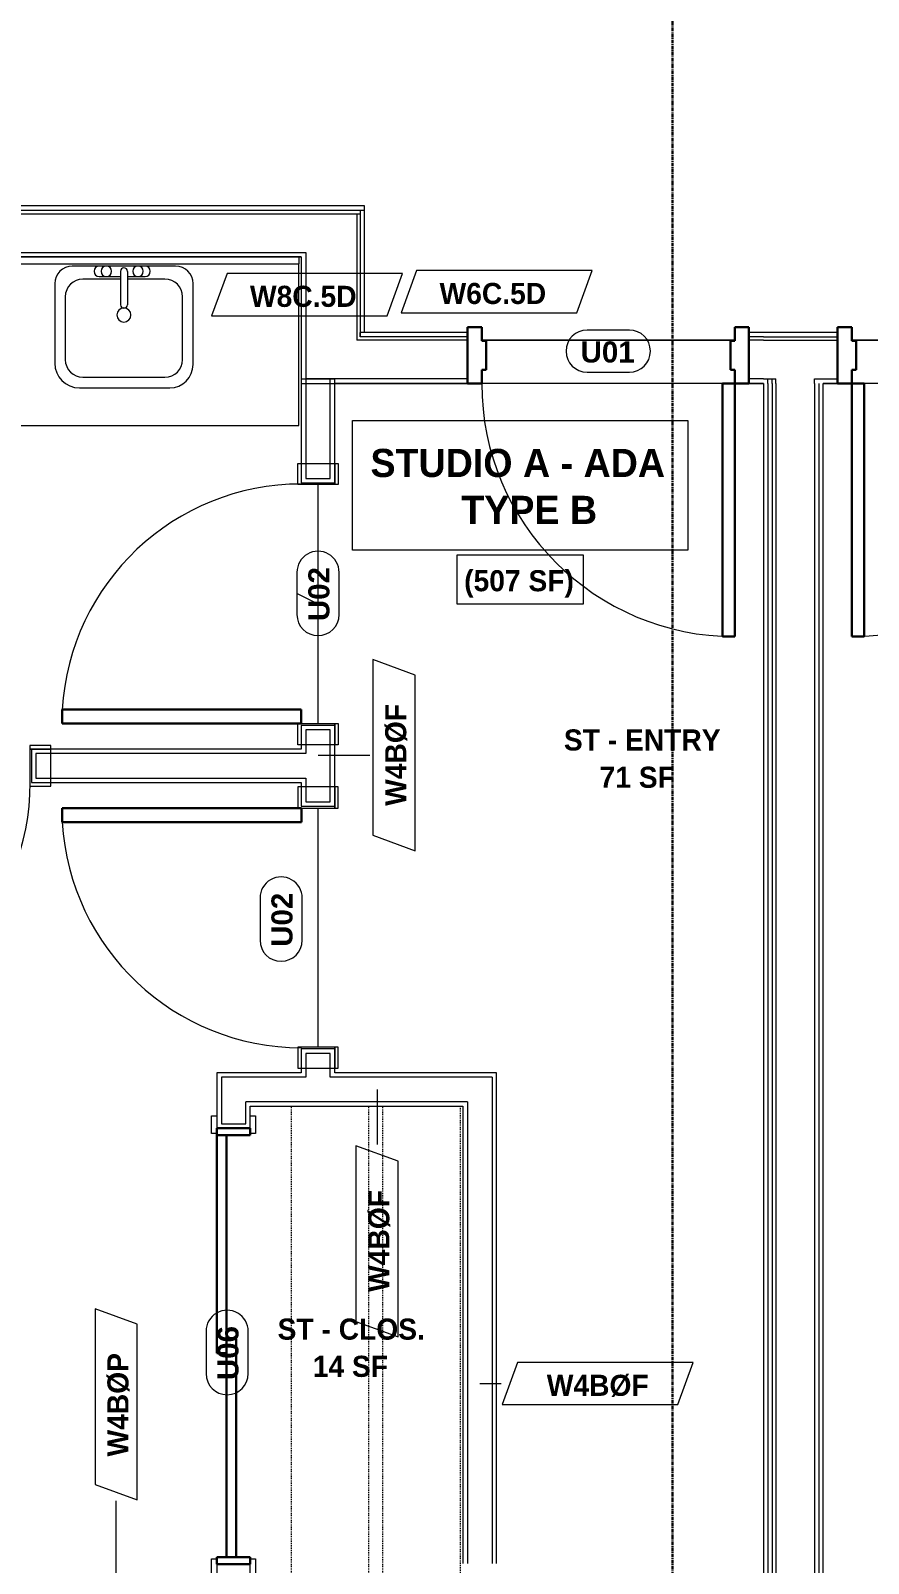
# Model space of a CAD drawing. Header units: inches. Extents: x -4058 to -1781, y 9814 to 12264.
# Drawn here: x -3245.6 to -3126.4, y 10187.7 to 10405.6 of the extents above; entities that cross this region are included whole.
import ezdxf

# ---------------------------------------------------------------- set-up
doc = ezdxf.new("R2010")
doc.units = ezdxf.units.IN
doc.header["$MEASUREMENT"] = 0
doc.linetypes.add('Dash', pattern=[0.25, 0.125, -0.125])
doc.linetypes.add('Grid Line 1_2_', pattern=[0.875, 0.5, -0.125, 0.125, -0.125])
for name, color, linetype, lineweight in [('0-1', 7, 'Continuous', 5), ('0-3', 8, 'Continuous', 9), ('A-AREA-IDEN', 2, 'Continuous', 9), ('A-DOOR-1', 7, 'Continuous', 9), ('A-DOOR-2', 10, 'Continuous', 30), ('A-DOOR-3', 31, 'Continuous', 9), ('A-DOOR-4', 31, 'Continuous', 30), ('A-DOOR-FRAM-2', 10, 'Continuous', 30), ('A-DOOR-FRAM-3', 31, 'Continuous', 30), ('A-DOOR-IDEN', 31, 'Continuous', 9), ('A-FLOR-1', 7, 'Continuous', 9), ('A-FLOR-2', 192, 'Continuous', 9), ('A-WALL', 113, 'Continuous', 18), ('A-WALL-2', 250, 'Continuous', 18), ('A-WALL-3', 113, 'Continuous', 9), ('A-WALL-IDEN', 211, 'Continuous', 9), ('I-WALL-1', 7, 'Continuous', 9), ('P-SANR-FIXT', 6, 'Continuous', 9), ('Q-CASE', 31, 'Continuous', 9), ('Q-CASE-HDLN', 31, 'Dash', 9), ('S-GRID-1', 1, 'Grid Line 1_2_', 30)]:
    doc.layers.add(name, color=color, linetype=linetype, lineweight=lineweight)
doc.styles.add('Arial_B', font='arialbd.ttf', dxfattribs={"height": 3})
doc.styles.add('Century Gothic_B', font='GOTHICB.TTF', dxfattribs={"height": 3})
doc.styles.add('Century Gothic_B_1', font='GOTHICB.TTF', dxfattribs={"height": 4})

# ---------------------------------------------------------------- blocks, each defined once
blk = doc.blocks.new('CTR - 1st Phase - Shell_rvt-1-UNIT PLANS - 2ND FLOOR')
at = {"layer": 'A-FLOR-1'}
for p, q in [((-3145.44, 10361.54), (-3181.44, 10361.54)), ((-3181.44, 10361.54), (-3145.44, 10361.54)), ((-3092.81, 10361.54), (-3128.81, 10361.54)), ((-3128.81, 10361.54), (-3092.81, 10361.54))]:
    blk.add_line(p, q, dxfattribs=at)
blk = doc.blocks.new('HOLLOW METAL - UNIT DOOR-2191977-UNIT PLANS - 2ND FLOOR')
at = {"layer": 'A-DOOR-1'}
blk.add_arc((18, -3.875), 36, 180, 270, dxfattribs=at)
at = {"layer": 'A-DOOR-2'}
for p, q in [((16.25, -3.875), (18, -3.875)), ((16.25, -39.875), (16.25, -3.875)), ((18, -3.875), (18, -39.875)), ((18, -39.875), (16.25, -39.875))]:
    blk.add_line(p, q, dxfattribs=at)
at = {"layer": 'A-DOOR-FRAM-2'}
for p, q in [((-20, 4.125), (-18, 4.125)), ((-20, -3.875), (-20, 4.125)), ((-18, 4.125), (-18, 2.1875)), ((-18, 2.1875), (-17.375, 2.1875)), ((-17.375, 2.1875), (-17.375, -1.9375)), ((17.375, 2.1875), (18, 2.1875)), ((17.375, -1.9375), (17.375, 2.1875)), ((18, 4.125), (20, 4.125)), ((18, 2.1875), (18, 4.125)), ((20, 4.125), (20, -3.875)), ((-18, -1.9375), (-18, -3.875)), ((-17.375, -1.9375), (-18, -1.9375)), ((18, -1.9375), (17.375, -1.9375)), ((18, -3.875), (18, -1.9375)), ((-18, -3.875), (-20, -3.875)), ((20, -3.875), (18, -3.875))]:
    blk.add_line(p, q, dxfattribs=at)
blk = doc.blocks.new('HOLLOW METAL - UNIT DOOR-2191978-UNIT PLANS - 2ND FLOOR')
at = {"layer": 'A-DOOR-1'}
blk.add_arc((18, 3.875), 36, 90, 180, dxfattribs=at)
at = {"layer": 'A-DOOR-2'}
for p, q in [((18, 39.875), (16.25, 39.875)), ((16.25, 39.875), (16.25, 3.875)), ((18, 3.875), (18, 39.875)), ((16.25, 3.875), (18, 3.875))]:
    blk.add_line(p, q, dxfattribs=at)
at = {"layer": 'A-DOOR-FRAM-2'}
for p, q in [((-18, 3.875), (-20, 3.875)), ((-20, 3.875), (-20, -4.125)), ((-18, 1.9375), (-18, 3.875)), ((18, 3.875), (18, 1.9375)), ((20, 3.875), (18, 3.875)), ((20, -4.125), (20, 3.875)), ((-17.375, 1.9375), (-18, 1.9375)), ((-17.375, -2.1875), (-17.375, 1.9375)), ((18, 1.9375), (17.375, 1.9375)), ((17.375, 1.9375), (17.375, -2.1875)), ((-20, -4.125), (-18, -4.125)), ((-18, -4.125), (-18, -2.1875)), ((-18, -2.1875), (-17.375, -2.1875)), ((17.375, -2.1875), (18, -2.1875)), ((18, -2.1875), (18, -4.125)), ((18, -4.125), (20, -4.125))]:
    blk.add_line(p, q, dxfattribs=at)
blk = doc.blocks.new('CTR - 1st Phase - Common Walls_rvt-1-UNIT PLANS - 2ND FLOOR')
at = {"layer": 'A-WALL-2'}
for p, q in [((-3342.04, 10380.04), (-3207.1, 10380.04)), ((-3342.04, 10379.54), (-3207.1, 10379.54)), ((-3207.1, 10380.04), (-3198.72, 10380.04)), ((-3207.1, 10379.54), (-3206.47, 10379.54)), ((-3206.47, 10379.54), (-3199.22, 10379.54)), ((-3199.22, 10379.54), (-3198.72, 10379.54)), ((-3199.22, 10379.54), (-3199.22, 10361.54)), ((-3198.72, 10380.04), (-3198.1, 10380.04)), ((-3198.72, 10380.04), (-3198.72, 10379.54)), ((-3198.72, 10380.04), (-3198.72, 10379.54)), ((-3198.72, 10379.54), (-3198.72, 10362.66)), ((-3334.91, 10374.04), (-3207.1, 10374.04)), ((-3207.1, 10374.04), (-3206.47, 10374.04)), ((-3206.47, 10374.04), (-3206.47, 10356.04)), ((-3198.72, 10361.54), (-3199.22, 10361.54)), ((-3198.1, 10362.66), (-3198.72, 10362.66)), ((-3198.72, 10362.04), (-3198.72, 10362.66)), ((-3198.72, 10362.66), (-3198.72, 10362.04)), ((-3198.1, 10362.04), (-3198.72, 10362.04)), ((-3198.1, 10361.54), (-3198.72, 10361.54)), ((-3183.44, 10362.04), (-3198.1, 10362.04)), ((-3183.44, 10361.54), (-3198.1, 10361.54)), ((-3141.37, 10362.04), (-3143.44, 10362.04)), ((-3141.37, 10361.54), (-3143.44, 10361.54)), ((-3141.37, 10362.04), (-3140.75, 10362.04)), ((-3141.37, 10361.54), (-3140.12, 10361.54)), ((-3140.75, 10362.04), (-3140.12, 10362.04)), ((-3140.12, 10362.04), (-3139.62, 10362.04)), ((-3140.12, 10361.54), (-3139.62, 10361.54)), ((-3139.62, 10362.04), (-3130.81, 10362.04)), ((-3139.62, 10361.54), (-3130.81, 10361.54)), ((-3199.22, 10356.04), (-3206.47, 10356.04)), ((-3198.1, 10356.04), (-3199.22, 10356.04)), ((-3183.44, 10356.04), (-3198.1, 10356.04)), ((-3141.37, 10356.04), (-3143.44, 10356.04)), ((-3141.37, 10356.04), (-3140.75, 10356.04)), ((-3140.75, 10355.41), (-3140.75, 10356.04)), ((-3140.75, 10356.04), (-3140.12, 10356.04)), ((-3140.75, 10355.41), (-3140.75, 9988.44)), ((-3140.12, 10355.41), (-3140.12, 10356.04)), ((-3140.12, 10356.04), (-3139.62, 10356.04)), ((-3140.12, 10355.41), (-3140.12, 9988.44)), ((-3139.62, 10355.41), (-3139.62, 10356.04)), ((-3139.62, 10355.41), (-3139.62, 9988.44)), ((-3134.12, 10355.41), (-3134.12, 10356.04)), ((-3134.12, 10356.04), (-3130.81, 10356.04)), ((-3134.12, 10355.41), (-3134.12, 9988.44)), ((-3133.5, 10355.41), (-3133.5, 9988.44))]:
    blk.add_line(p, q, dxfattribs=at)
at = {"layer": 'I-WALL-1'}
for p, q in [((-3207.1, 10380.66), (-3342.54, 10380.66)), ((-3198.1, 10380.66), (-3207.1, 10380.66)), ((-3198.1, 10380.04), (-3198.1, 10380.66)), ((-3198.1, 10362.66), (-3198.1, 10380.04)), ((-3295.79, 10373.41), (-3207.1, 10373.41)), ((-3207.1, 10373.41), (-3207.1, 10355.41)), ((-3183.44, 10362.66), (-3198.1, 10362.66)), ((-3141.37, 10362.66), (-3143.44, 10362.66)), ((-3140.75, 10362.66), (-3141.37, 10362.66)), ((-3130.81, 10362.66), (-3140.75, 10362.66)), ((-3207.1, 10355.41), (-3206.47, 10355.41)), ((-3206.47, 10355.41), (-3198.1, 10355.41)), ((-3198.1, 10355.41), (-3183.44, 10355.41)), ((-3143.44, 10355.41), (-3141.37, 10355.41)), ((-3141.37, 10355.41), (-3141.37, 9988.44)), ((-3132.87, 9988.44), (-3132.87, 10355.41)), ((-3132.87, 10355.41), (-3130.81, 10355.41))]:
    blk.add_line(p, q, dxfattribs=at)
at = {"layer": '0-3'}
blk.add_blockref('HOLLOW METAL - UNIT DOOR-2191977-UNIT PLANS - 2ND FLOOR', (-3163.44, 10359.29), dxfattribs=at)
at = {"layer": '0-3', "rotation": 180}
blk.add_blockref('HOLLOW METAL - UNIT DOOR-2191978-UNIT PLANS - 2ND FLOOR', (-3110.81, 10359.29), dxfattribs=at)
blk = doc.blocks.new('CTR - 1st Phase - Structure_rvt-1-UNIT PLANS - 2ND FLOOR')
at = {"layer": 'S-GRID-1'}
blk.add_line((-3154.32, 9814.03), (-3154.32, 12247.5), dxfattribs=at)
blk = doc.blocks.new('SLIDING - FLUSH - SLIDING - FLUSH - 5-0 x 6-8-3203586-UNIT PLANS - 2ND FLOOR')
at = {"layer": 'A-DOOR-3'}
for p, q in [((-32.75, 3.25), (-30.25, 3.25)), ((-32.75, 2.5), (-32.75, 3.25)), ((-30.25, 2.5), (-32.75, 2.5)), ((-30.25, 3.25), (-30.25, 2.5)), ((30.25, 3.25), (32.75, 3.25)), ((30.25, 2.5), (30.25, 3.25)), ((32.75, 2.5), (30.25, 2.5)), ((32.75, 3.25), (32.75, 2.5)), ((-32.75, -2.25), (-30.25, -2.25)), ((-32.75, -3), (-32.75, -2.25)), ((-30.25, -3), (-32.75, -3)), ((-30.25, -2.25), (-30.25, -3)), ((30.25, -2.25), (32.75, -2.25)), ((30.25, -3), (30.25, -2.25)), ((32.75, -3), (30.25, -3)), ((32.75, -2.25), (32.75, -3))]:
    blk.add_line(p, q, dxfattribs=at)
at = {"layer": 'A-DOOR-4'}
for p, q in [((-1, -0.88), (-1, 0.5)), ((-1, 0.5), (30, 0.5)), ((30, 0.5), (30, -0.88)), ((-30, -2.25), (-30, -0.88)), ((-30, -0.88), (1, -0.88)), ((30, -0.88), (-1, -0.88)), ((1, -0.88), (1, -2.25)), ((1, -2.25), (-30, -2.25))]:
    blk.add_line(p, q, dxfattribs=at)
at = {"layer": 'A-DOOR-FRAM-3'}
for p, q in [((-31, -2.25), (-31, 2.5)), ((-31, 2.5), (-30, 2.5)), ((-30, 2.5), (-30, -2.25)), ((30, 2.5), (31, 2.5)), ((30, -2.25), (30, 2.5)), ((31, 2.5), (31, -2.25)), ((-30, -2.25), (-31, -2.25)), ((31, -2.25), (30, -2.25))]:
    blk.add_line(p, q, dxfattribs=at)
blk = doc.blocks.new('SWING - SINGLE - FLUSH - SWING - FLUSH - 2-10 x 6-8 - PRIVACY-4346066-UNIT PLANS - 2ND FLOOR')
at = {"layer": 'A-DOOR-3'}
for p, q in [((-17, 2.87), (-20, 2.87)), ((-20, 2.87), (-20, -2.38)), ((-17, -2.38), (-17, 2.87)), ((20, 2.87), (17, 2.87)), ((17, 2.87), (17, -2.38)), ((20, -2.38), (20, 2.87)), ((-20, -2.38), (-17, -2.38)), ((-17, -2.38), (-20, -2.38)), ((-20, -2.38), (-20, -2.88)), ((-20, -2.88), (-17, -2.88)), ((-17, -2.88), (-17, -2.38)), ((17, -2.38), (20, -2.38)), ((20, -2.38), (17, -2.38)), ((17, -2.38), (17, -2.88)), ((17, -2.88), (20, -2.88)), ((20, -2.88), (20, -2.38))]:
    blk.add_line(p, q, dxfattribs=at)
blk.add_arc((17, 2.37), 34.07, 93.3657, 180, dxfattribs=at)
at = {"layer": 'A-DOOR-4'}
for p, q in [((15, 2.37), (15, 36.38)), ((17, 36.38), (15, 36.38)), ((17, 2.37), (17, 36.38)), ((17, 2.37), (15, 2.37))]:
    blk.add_line(p, q, dxfattribs=at)
blk = doc.blocks.new('OD_CW_Closet - OD_CW_Closet-3786599-UNIT PLANS - 2ND FLOOR')
at = {"layer": 'Q-CASE-HDLN'}
for p, q in [((0.74, -24), (0.74, 0)), ((0.74, 0), (68.99, 0)), ((68.99, 0), (68.99, -24)), ((0.74, -11), (68.99, -11)), ((0.74, -13), (68.99, -13)), ((68.99, -24), (0.74, -24))]:
    blk.add_line(p, q, dxfattribs=at)
blk = doc.blocks.new('SWING - SINGLE - FLUSH - SWING - FLUSH - 2-10 x 6-8 - PRIVACY-4346067-UNIT PLANS - 2ND FLOOR')
at = {"layer": 'A-DOOR-3'}
for p, q in [((-17, 2.87), (-20, 2.87)), ((-20, 2.87), (-20, -2.38)), ((-17, -2.38), (-17, 2.87)), ((20, 2.87), (17, 2.87)), ((17, 2.87), (17, -2.38)), ((20, -2.38), (20, 2.87)), ((-20, -2.38), (-17, -2.38)), ((-17, -2.38), (-20, -2.38)), ((-20, -2.38), (-20, -2.88)), ((-20, -2.88), (-17, -2.88)), ((-17, -2.88), (-17, -2.38)), ((17, -2.38), (20, -2.38)), ((20, -2.38), (17, -2.38)), ((17, -2.38), (17, -2.88)), ((17, -2.88), (20, -2.88)), ((20, -2.88), (20, -2.38))]:
    blk.add_line(p, q, dxfattribs=at)
blk.add_arc((17, 2.37), 34.07, 93.3657, 180, dxfattribs=at)
at = {"layer": 'A-DOOR-4'}
for p, q in [((15, 2.37), (15, 36.38)), ((17, 36.38), (15, 36.38)), ((17, 2.37), (17, 36.38)), ((17, 2.37), (15, 2.37))]:
    blk.add_line(p, q, dxfattribs=at)
blk = doc.blocks.new('M_Sink Vanity-Square - 500 x 440mm-1352614-UNIT PLANS - 2ND FLOOR')
at = {"layer": 'P-SANR-FIXT'}
for p, q in [((7.96, 7.09), (-6.72, 7.09)), ((3.62, 7.09), (-2.88, 7.09)), ((-9.22, 4.59), (-9.22, -6.73)), ((0.12, 5.22), (-5.22, 5.22)), ((-2.88, 5.59), (0.12, 5.59)), ((0.12, 6.33), (0.12, 1.59)), ((1.12, 6.33), (1.12, 1.59)), ((1.12, 5.59), (3.62, 5.59)), ((6.46, 5.22), (1.12, 5.22)), ((10.46, -6.91), (10.46, 4.59)), ((-7.72, 2.72), (-7.72, -6.23)), ((8.96, -6.23), (8.96, 2.72)), ((-5.72, -10.23), (7.14, -10.23)), ((-5.22, -8.73), (6.46, -8.73))]:
    blk.add_line(p, q, dxfattribs=at)
for centre, radius, start, end in [((-6.72, 4.59), 2.5, 90, 180), ((-2.88, 6.34), 0.75, 90, 270), ((-1.88, 6.34), 0.75, 360, 180), ((0.62, 6.33), 0.5, 360, 180), ((2.62, 6.34), 0.75, 360, 180), ((3.62, 6.34), 0.75, 270, 90), ((7.96, 4.59), 2.5, 360, 90), ((-5.22, 2.72), 2.5, 90, 180), ((-1.88, 6.34), 0.75, 180, 0), ((2.62, 6.34), 0.75, 180, 360), ((6.46, 2.72), 2.5, 0, 90), ((0.62, 0.13), 1, 360, 180), ((0.62, 0.13), 1, 180, 0), ((0.62, 1.59), 0.5, 180, 0), ((-5.22, -6.23), 2.5, 180, 270), ((6.46, -6.23), 2.5, 270, 0), ((-5.72, -6.73), 3.5, 180, 270), ((7.14, -6.91), 3.32, 270, 0)]:
    blk.add_arc(centre, radius, start, end, dxfattribs=at)
blk = doc.blocks.new('Bath Vanity - Bath Vanity 48_-V14-UNIT PLANS - 2ND FLOOR')
at = {"layer": 'Q-CASE'}
for p, q in [((-23.26, -1), (-23.26, -24)), ((24.74, -24), (24.74, -1)), ((-23.26, -24), (24.74, -24))]:
    blk.add_line(p, q, dxfattribs=at)
blk = doc.blocks.new('BATHROOM MIRROR - BATHROOM MIRROR 48_-3124766-UNIT PLANS - 2ND FLOOR')
at = {"layer": 'Q-CASE'}
for p, q in [((24.74, 24), (-23.26, 24)), ((-23.26, 23), (-23.26, 24)), ((24.74, 24), (24.74, 23)), ((-23.26, 23), (24.74, 23))]:
    blk.add_line(p, q, dxfattribs=at)
blk = doc.blocks.new('SWING - SINGLE - FLUSH - SWING - FLUSH - 2-10 x 6-8 - PRIVACY-4346070-UNIT PLANS - 2ND FLOOR')
at = {"layer": 'A-DOOR-3'}
for p, q in [((-20, 2.37), (-20, 2.87)), ((-20, 2.87), (-17, 2.87)), ((-20, 2.37), (-17, 2.37)), ((-20, -2.88), (-20, 2.37)), ((-17, 2.37), (-20, 2.37)), ((-17, 2.87), (-17, 2.37)), ((-17, 2.37), (-17, -2.88)), ((17, 2.37), (17, 2.87)), ((17, 2.87), (20, 2.87)), ((17, 2.37), (20, 2.37)), ((17, -2.88), (17, 2.37)), ((20, 2.37), (17, 2.37)), ((20, 2.87), (20, 2.37)), ((20, 2.37), (20, -2.88)), ((-17, -2.88), (-20, -2.88)), ((20, -2.88), (17, -2.88))]:
    blk.add_line(p, q, dxfattribs=at)
blk.add_arc((17, -2.38), 34.07, 180, 266.6343, dxfattribs=at)
at = {"layer": 'A-DOOR-4'}
for p, q in [((15, -2.38), (15, -36.38)), ((17, -2.38), (15, -2.38)), ((17, -2.38), (17, -36.38)), ((17, -36.38), (15, -36.38))]:
    blk.add_line(p, q, dxfattribs=at)
blk = doc.blocks.new('Wall Tag - Arch Wall-3956453-UNIT PLANS - 2ND FLOOR')
at = {"layer": 'A-WALL-IDEN'}
for p, q in [((-0.3561, 0.0937), (-0.4244, -0.0937)), ((0.4244, 0.0937), (-0.3561, 0.0937)), ((0.3561, -0.0937), (0.4244, 0.0937)), ((-0.4244, -0.0937), (0.3561, -0.0937))]:
    blk.add_line(p, q, dxfattribs=at)
blk = doc.blocks.new('Door Tag - Type Mark-2601225-UNIT PLANS - 2ND FLOOR')
at = {"layer": 'A-DOOR-IDEN'}
for p, q in [((0.09375, 0.09375), (-0.09375, 0.09375)), ((-0.09375, -0.09375), (0.09375, -0.09375))]:
    blk.add_line(p, q, dxfattribs=at)
for centre, start, end in [((-0.09375, 0), 90, 270), ((0.09375, 0), 270, 90)]:
    blk.add_arc(centre, 0.09375, start, end, dxfattribs=at)

msp = doc.modelspace()

# ---------------------------------------------------------------- linework, layer by layer
at = {"layer": 'A-AREA-IDEN', "flags": 128}
for points in [[(-3199.82, 10350.16), (-3152.12, 10350.16), (-3152.12, 10331.71), (-3199.82, 10331.71)], [(-3184.93, 10331.03), (-3167.01, 10331.03), (-3167.01, 10324.03), (-3184.93, 10324.03)]]:
    msp.add_lwpolyline(points, close=True, dxfattribs=at)
at = {"layer": 'A-DOOR-IDEN'}
msp.add_line((-3204.72, 10324.04), (-3207.72, 10325.55), dxfattribs=at)
at = {"layer": 'A-FLOR-2'}
for p, q in [((-3207.1, 10373.41), (-3207.47, 10373.41)), ((-3147.19, 10355.41), (-3202.35, 10355.41)), ((-3141.37, 10355.41), (-3145.44, 10355.41)), ((-3128.81, 10355.41), (-3132.87, 10355.41)), ((-3071.9, 10355.41), (-3127.06, 10355.41)), ((-3204.72, 10307.04), (-3204.72, 10341.04)), ((-3204.72, 10261.04), (-3204.72, 10295.04))]:
    msp.add_line(p, q, dxfattribs=at)
at = {"layer": 'A-WALL'}
for p, q in [((-3206.47, 10356.03), (-3206.47, 10341.91)), ((-3202.97, 10341.91), (-3202.97, 10356.03)), ((-3206.47, 10341.91), (-3202.97, 10341.91)), ((-3206.47, 10306.16), (-3206.47, 10302.79)), ((-3202.97, 10306.16), (-3206.47, 10306.16)), ((-3202.97, 10295.91), (-3202.97, 10306.16)), ((-3206.47, 10302.79), (-3244.85, 10302.79)), ((-3244.85, 10302.79), (-3244.85, 10299.29)), ((-3244.85, 10299.29), (-3206.47, 10299.29)), ((-3206.47, 10299.29), (-3206.47, 10295.91)), ((-3206.47, 10295.91), (-3202.97, 10295.91)), ((-3206.47, 10260.16), (-3206.47, 10256.79)), ((-3202.97, 10260.16), (-3206.47, 10260.16)), ((-3202.97, 10256.79), (-3202.97, 10260.16)), ((-3218.47, 10256.79), (-3218.47, 10250.16)), ((-3206.47, 10256.79), (-3218.47, 10256.79)), ((-3179.97, 10256.79), (-3202.97, 10256.79)), ((-3179.97, 10256.79), (-3179.97, 10187.66)), ((-3214.97, 10250.16), (-3214.97, 10253.29)), ((-3183.47, 10253.29), (-3214.97, 10253.29)), ((-3183.47, 10253.29), (-3183.47, 10187.66)), ((-3218.47, 10250.16), (-3214.97, 10250.16))]:
    msp.add_line(p, q, dxfattribs=at)
at = {"layer": 'A-WALL-3'}
for p, q in [((-3207.1, 10356.03), (-3207.1, 10341.29)), ((-3202.35, 10356.03), (-3207.1, 10356.03)), ((-3202.35, 10341.29), (-3202.35, 10356.03)), ((-3207.1, 10341.29), (-3202.35, 10341.29)), ((-3207.1, 10306.79), (-3207.1, 10303.41)), ((-3202.35, 10306.79), (-3207.1, 10306.79)), ((-3202.35, 10295.29), (-3202.35, 10306.79)), ((-3207.1, 10303.41), (-3245.47, 10303.41)), ((-3245.47, 10303.41), (-3245.47, 10298.66)), ((-3245.47, 10298.66), (-3207.1, 10298.66)), ((-3207.1, 10298.66), (-3207.1, 10295.29)), ((-3207.1, 10295.29), (-3202.35, 10295.29)), ((-3207.1, 10260.79), (-3207.1, 10257.41)), ((-3202.35, 10260.79), (-3207.1, 10260.79)), ((-3202.35, 10257.41), (-3202.35, 10260.79)), ((-3219.1, 10257.41), (-3219.1, 10249.54)), ((-3207.1, 10257.41), (-3219.1, 10257.41)), ((-3179.35, 10257.41), (-3202.35, 10257.41)), ((-3179.35, 10187.66), (-3179.35, 10257.41)), ((-3214.35, 10249.54), (-3214.35, 10252.66)), ((-3214.35, 10252.66), (-3184.1, 10252.66)), ((-3184.1, 10252.66), (-3184.1, 10187.66)), ((-3219.1, 10249.54), (-3214.35, 10249.54))]:
    msp.add_line(p, q, dxfattribs=at)
at = {"layer": 'A-WALL-IDEN'}
for p, q in [((-3204.72, 10302.56), (-3197.34, 10302.56)), ((-3196.33, 10255.04), (-3196.33, 10247.2)), ((-3181.72, 10213.22), (-3178.69, 10213.22)), ((-3233.44, 10182.04), (-3233.44, 10196.54))]:
    msp.add_line(p, q, dxfattribs=at)

# ---------------------------------------------------------------- block references
at = {"layer": '0-1'}
for name in ['CTR - 1st Phase - Structure_rvt-1-UNIT PLANS - 2ND FLOOR', 'CTR - 1st Phase - Shell_rvt-1-UNIT PLANS - 2ND FLOOR', 'CTR - 1st Phase - Common Walls_rvt-1-UNIT PLANS - 2ND FLOOR']:
    msp.add_blockref(name, (0, 0), dxfattribs=at)
at = {"layer": 'A-DOOR-3'}
for name, p, rotation in [('SWING - SINGLE - FLUSH - SWING - FLUSH - 2-10 x 6-8 - PRIVACY-4346070-UNIT PLANS - 2ND FLOOR', (-3204.72, 10324.04), 269.9999999999666), ('SWING - SINGLE - FLUSH - SWING - FLUSH - 2-10 x 6-8 - PRIVACY-4346067-UNIT PLANS - 2ND FLOOR', (-3262.72, 10301.04), 180), ('SWING - SINGLE - FLUSH - SWING - FLUSH - 2-10 x 6-8 - PRIVACY-4346066-UNIT PLANS - 2ND FLOOR', (-3204.72, 10278.04), 89.99999999996666), ('SLIDING - FLUSH - SLIDING - FLUSH - 5-0 x 6-8-3203586-UNIT PLANS - 2ND FLOOR', (-3216.85, 10218.54), 269.9999999999546)]:
    msp.add_blockref(name, p, dxfattribs=dict(at, rotation=rotation))
at = {"layer": 'A-DOOR-IDEN', "xscale": 31.99999999999999, "yscale": 31.99999999999999, "zscale": 31.99999999999999}
msp.add_blockref('Door Tag - Type Mark-2601225-UNIT PLANS - 2ND FLOOR', (-3163.44, 10360), dxfattribs=at)
at = {"layer": 'A-DOOR-IDEN', "xscale": 31.99999999999999, "yscale": 31.99999999999999, "zscale": 31.99999999999999, "rotation": 89.99999999999955}
for p in [(-3204.72, 10325.55), (-3209.97, 10279.25), (-3217.65, 10217.64)]:
    msp.add_blockref('Door Tag - Type Mark-2601225-UNIT PLANS - 2ND FLOOR', p, dxfattribs=at)
at = {"layer": 'A-WALL-IDEN', "xscale": 31.99999999999999, "yscale": 31.99999999999999, "zscale": 31.99999999999999}
for p in [(-3206.27, 10368.04), (-3179.3, 10368.46), (-3164.96, 10213.22)]:
    msp.add_blockref('Wall Tag - Arch Wall-3956453-UNIT PLANS - 2ND FLOOR', p, dxfattribs=at)
at = {"layer": 'A-WALL-IDEN', "xscale": 31.99999999999999, "yscale": 31.99999999999999, "zscale": 31.99999999999999, "rotation": 89.99999999999955}
for p in [(-3193.92, 10302.56), (-3196.33, 10233.46), (-3233.44, 10210.28)]:
    msp.add_blockref('Wall Tag - Arch Wall-3956453-UNIT PLANS - 2ND FLOOR', p, dxfattribs=at)
at = {"layer": 'P-SANR-FIXT'}
msp.add_blockref('M_Sink Vanity-Square - 500 x 440mm-1352614-UNIT PLANS - 2ND FLOOR', (-3232.95, 10365.01), dxfattribs=at)
at = {"layer": 'Q-CASE'}
for name, p in [('BATHROOM MIRROR - BATHROOM MIRROR 48_-3124766-UNIT PLANS - 2ND FLOOR', (-3232.21, 10349.41)), ('Bath Vanity - Bath Vanity 48_-V14-UNIT PLANS - 2ND FLOOR', (-3232.21, 10373.41))]:
    msp.add_blockref(name, p, dxfattribs=at)
at = {"layer": 'Q-CASE', "rotation": 89.99999999997863}
msp.add_blockref('OD_CW_Closet - OD_CW_Closet-3786599-UNIT PLANS - 2ND FLOOR', (-3208.51, 10183.68), dxfattribs=at)

# ---------------------------------------------------------------- texts
at = {"layer": 'A-AREA-IDEN', "attachment_point": 1}
for s, insert, char_height, width, style in [('STUDIO A - ADA', (-3197.26, 10346.1), 4, 51.51, 'Century Gothic_B_1'), ('TYPE B', (-3184.34, 10339.43), 4, 20.301, 'Century Gothic_B_1'), ('(507 SF)', (-3183.93, 10328.86), 3, 19.19, 'Century Gothic_B'), ('ST - ENTRY', (-3169.75, 10306.22), 3, 24.745, 'Century Gothic_B'), ('71 SF', (-3164.67, 10300.92), 3, 12.423, 'Century Gothic_B'), ('ST - CLOS.', (-3210.47, 10222.46), 3, 24.543, 'Century Gothic_B'), ('14 SF', (-3205.47, 10217.17), 3, 12.423, 'Century Gothic_B')]:
    msp.add_mtext(s, dxfattribs=dict(at, insert=insert, char_height=char_height, width=width, style=style))
at = {"layer": 'A-DOOR-IDEN', "insert": (-3167.37, 10361.38), "char_height": 3, "width": 9.393, "attachment_point": 1, "style": 'Arial_B'}
msp.add_mtext('U01', dxfattribs=at)
at = {"layer": 'A-DOOR-IDEN', "char_height": 3, "width": 9.393, "attachment_point": 1, "rotation": 90, "style": 'Arial_B'}
for s, insert in [('U02', (-3206.1, 10321.61)), ('U02', (-3211.35, 10275.31)), ('U06', (-3219.03, 10213.71))]:
    msp.add_mtext(s, dxfattribs=dict(at, insert=insert))
at = {"layer": 'A-WALL-IDEN', "char_height": 3, "attachment_point": 1, "style": 'Century Gothic_B'}
for s, insert, width in [('W8C.5D', (-3214.4, 10369.29), 19.594), ('W6C.5D', (-3187.43, 10369.7), 19.594), ('W4BØF', (-3172.18, 10214.47), 17.372)]:
    msp.add_mtext(s, dxfattribs=dict(at, insert=insert, width=width))
at = {"layer": 'A-WALL-IDEN', "char_height": 3, "attachment_point": 1, "rotation": 90, "style": 'Century Gothic_B'}
for s, insert, width in [('W4BØF', (-3195.17, 10295.35), 17.372), ('W4BØF', (-3197.58, 10226.25), 17.372), ('W4BØP', (-3234.68, 10202.85), 17.877)]:
    msp.add_mtext(s, dxfattribs=dict(at, insert=insert, width=width))

doc.saveas('drawing.dxf')
